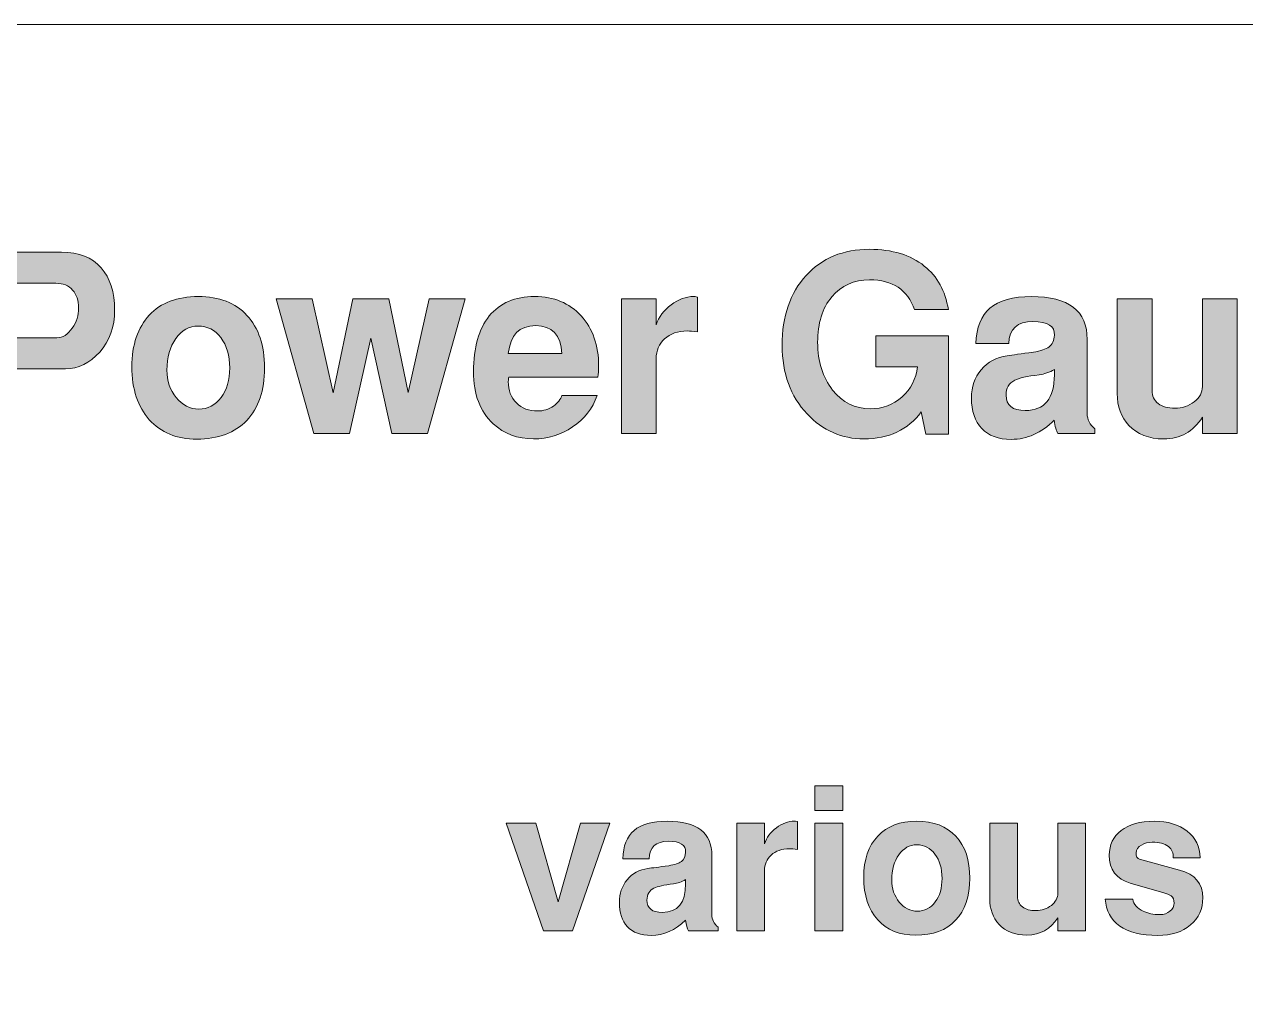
# Model space of a CAD drawing. Header units: inches. Extents: x 1.03 to 7.31, y -7.43 to -0.85.
# Drawn here: x 4.075 to 5.1, y -1.667 to -0.848 of the extents above; entities that cross this region are included whole.
import ezdxf

# ---------------------------------------------------------------- set-up
doc = ezdxf.new("R2010")
doc.units = ezdxf.units.IN
doc.header["$MEASUREMENT"] = 0
doc.layers.add('Layer 1', color=7, linetype='Continuous')

# ---------------------------------------------------------------- blocks, each defined once
blk = doc.blocks.new('block 19')
at = {"layer": 'Layer 1', "true_color": 0xed1f24}
h = blk.add_hatch(color=240, dxfattribs=at)
h.dxf.hatch_style = 2
h.paths.add_polyline_path([(4.7617, -1.5071), (4.7383, -1.5071), (4.7383, -1.4863), (4.7617, -1.4863)])
h.paths.add_polyline_path([(4.7617, -1.6078), (4.7383, -1.6078), (4.7383, -1.5175), (4.7617, -1.5175)])
h = blk.add_hatch(color=240, dxfattribs=at)
h.dxf.hatch_style = 2
edge = h.paths.add_edge_path()
edge.add_spline(control_points=[(4.657, -1.6078), (4.657, -1.6078), (4.6322, -1.6078), (4.6322, -1.6078), (4.6311, -1.606), (4.6302, -1.6031), (4.6297, -1.599), (4.6211, -1.6075), (4.6115, -1.6118), (4.6008, -1.6118), (4.5922, -1.6118), (4.5856, -1.6094), (4.581, -1.6045), (4.5764, -1.5997), (4.5742, -1.5929), (4.5742, -1.584), (4.5742, -1.5766), (4.5763, -1.5704), (4.5807, -1.5651), (4.585, -1.5599), (4.5908, -1.5567), (4.5982, -1.5556), (4.6016, -1.5552), (4.6074, -1.5544), (4.6157, -1.5533), (4.6206, -1.5525), (4.6241, -1.5513), (4.6262, -1.5497), (4.6284, -1.5481), (4.6296, -1.5455), (4.6298, -1.542), (4.6302, -1.5359), (4.6253, -1.5328), (4.6153, -1.5328), (4.6049, -1.5328), (4.5995, -1.5377), (4.5992, -1.5475), (4.5992, -1.5475), (4.577, -1.5475), (4.577, -1.5475), (4.5774, -1.5368), (4.5806, -1.5289), (4.5866, -1.5237), (4.5925, -1.5185), (4.6018, -1.516), (4.6145, -1.516), (4.6394, -1.516), (4.6518, -1.5256), (4.6518, -1.5448), (4.6518, -1.5448), (4.6518, -1.5946), (4.6518, -1.5946), (4.6518, -1.5985), (4.6536, -1.6019), (4.657, -1.6048), (4.657, -1.6048), (4.657, -1.6078), (4.657, -1.6078)], knot_values=[0, 0, 0, 0, 1, 1, 1, 2, 2, 2, 3, 3, 3, 4, 4, 4, 5, 5, 5, 6, 6, 6, 7, 7, 7, 8, 8, 8, 9, 9, 9, 10, 10, 10, 11, 11, 11, 12, 12, 12, 13, 13, 13, 14, 14, 14, 15, 15, 15, 16, 16, 16, 17, 17, 17, 18, 18, 18, 19, 19, 19, 19], degree=3, periodic=1)
edge = h.paths.add_edge_path()
edge.add_spline(control_points=[(4.6298, -1.5685), (4.6298, -1.5685), (4.6298, -1.565), (4.6298, -1.565), (4.6265, -1.5669), (4.6231, -1.568), (4.6196, -1.5685), (4.6115, -1.5695), (4.606, -1.5707), (4.6032, -1.5721), (4.5993, -1.574), (4.5973, -1.5774), (4.5973, -1.5821), (4.5973, -1.589), (4.6016, -1.5925), (4.6102, -1.5925), (4.6233, -1.5925), (4.6298, -1.5845), (4.6298, -1.5685)], knot_values=[0, 0, 0, 0, 1, 1, 1, 2, 2, 2, 3, 3, 3, 4, 4, 4, 5, 5, 5, 6, 6, 6, 6], degree=3, periodic=1)
h = blk.add_hatch(color=240, dxfattribs=at)
h.dxf.hatch_style = 2
edge = h.paths.add_edge_path()
edge.add_spline(control_points=[(4.7238, -1.5396), (4.7207, -1.5393), (4.7184, -1.5391), (4.717, -1.5391), (4.7104, -1.5391), (4.7053, -1.5409), (4.7016, -1.5444), (4.6979, -1.5479), (4.696, -1.5523), (4.696, -1.5576), (4.696, -1.5576), (4.696, -1.6078), (4.696, -1.6078), (4.696, -1.6078), (4.6727, -1.6078), (4.6727, -1.6078), (4.6727, -1.6078), (4.6727, -1.5175), (4.6727, -1.5175), (4.6727, -1.5175), (4.696, -1.5175), (4.696, -1.5175), (4.696, -1.5175), (4.696, -1.535), (4.696, -1.535), (4.6977, -1.5296), (4.701, -1.5251), (4.706, -1.5215), (4.711, -1.5178), (4.716, -1.516), (4.721, -1.516), (4.7216, -1.516), (4.7225, -1.5161), (4.7238, -1.5163), (4.7238, -1.5163), (4.7238, -1.5396), (4.7238, -1.5396)], knot_values=[0, 0, 0, 0, 1, 1, 1, 2, 2, 2, 3, 3, 3, 4, 4, 4, 5, 5, 5, 6, 6, 6, 7, 7, 7, 8, 8, 8, 9, 9, 9, 10, 10, 10, 11, 11, 11, 12, 12, 12, 12], degree=3, periodic=1)
h = blk.add_hatch(color=240, dxfattribs=at)
h.dxf.hatch_style = 2
edge = h.paths.add_edge_path()
edge.add_spline(control_points=[(4.8683, -1.5638), (4.8683, -1.579), (4.8644, -1.5908), (4.8564, -1.5991), (4.8485, -1.6075), (4.8373, -1.6116), (4.8228, -1.6116), (4.8094, -1.6116), (4.7988, -1.6073), (4.791, -1.5986), (4.7832, -1.59), (4.7793, -1.5781), (4.7793, -1.5631), (4.7793, -1.5484), (4.7832, -1.5368), (4.791, -1.5285), (4.7988, -1.5201), (4.8097, -1.516), (4.8238, -1.516), (4.8378, -1.516), (4.8487, -1.5202), (4.8566, -1.5286), (4.8644, -1.5371), (4.8683, -1.5488), (4.8683, -1.5638)], knot_values=[0, 0, 0, 0, 1, 1, 1, 2, 2, 2, 3, 3, 3, 4, 4, 4, 5, 5, 5, 6, 6, 6, 7, 7, 7, 8, 8, 8, 8], degree=3, periodic=1)
edge = h.paths.add_edge_path()
edge.add_spline(control_points=[(4.845, -1.5639), (4.845, -1.5556), (4.843, -1.5488), (4.839, -1.5436), (4.835, -1.5384), (4.8299, -1.5358), (4.8238, -1.5358), (4.8177, -1.5358), (4.8127, -1.5386), (4.8087, -1.5441), (4.8048, -1.5496), (4.8028, -1.5567), (4.8028, -1.5654), (4.8028, -1.5726), (4.8049, -1.5787), (4.8091, -1.5838), (4.8132, -1.5889), (4.8183, -1.5915), (4.8242, -1.5915), (4.8303, -1.5915), (4.8353, -1.5889), (4.8392, -1.5837), (4.8431, -1.5786), (4.845, -1.572), (4.845, -1.5639)], knot_values=[0, 0, 0, 0, 1, 1, 1, 2, 2, 2, 3, 3, 3, 4, 4, 4, 5, 5, 5, 6, 6, 6, 7, 7, 7, 8, 8, 8, 8], degree=3, periodic=1)
h = blk.add_hatch(color=240, dxfattribs=at)
h.dxf.hatch_style = 2
edge = h.paths.add_edge_path()
edge.add_spline(control_points=[(5.0638, -1.5803), (5.0638, -1.5896), (5.0604, -1.5972), (5.0535, -1.603), (5.0466, -1.6089), (5.0375, -1.6118), (5.0262, -1.6118), (5.0123, -1.6118), (5.0016, -1.6092), (4.9941, -1.6039), (4.9866, -1.5986), (4.9826, -1.5911), (4.982, -1.5813), (4.982, -1.5813), (5.005, -1.5813), (5.005, -1.5813), (5.0059, -1.5858), (5.0088, -1.5892), (5.0138, -1.5915), (5.0177, -1.5933), (5.0223, -1.5943), (5.0277, -1.5943), (5.0311, -1.5943), (5.034, -1.5933), (5.0362, -1.5914), (5.0385, -1.5895), (5.0397, -1.5872), (5.0397, -1.5846), (5.0397, -1.5819), (5.0389, -1.5799), (5.0373, -1.5787), (5.0361, -1.5778), (5.0334, -1.5767), (5.0292, -1.5755), (5.0292, -1.5755), (5.0028, -1.5679), (5.0028, -1.5679), (4.9912, -1.5645), (4.9853, -1.5566), (4.9853, -1.5444), (4.9853, -1.5359), (4.9887, -1.529), (4.9953, -1.5238), (5.002, -1.5186), (5.0112, -1.516), (5.023, -1.516), (5.0344, -1.516), (5.0437, -1.5187), (5.0507, -1.5243), (5.0578, -1.5299), (5.0614, -1.5373), (5.0615, -1.5466), (5.0615, -1.5466), (5.039, -1.5466), (5.039, -1.5466), (5.0393, -1.5427), (5.038, -1.5396), (5.0349, -1.5372), (5.0319, -1.5348), (5.0273, -1.5336), (5.0212, -1.5336), (5.0178, -1.5336), (5.0149, -1.5344), (5.0123, -1.536), (5.0093, -1.5376), (5.0078, -1.5398), (5.0078, -1.5425), (5.0078, -1.5455), (5.0088, -1.5472), (5.0108, -1.5478), (5.0108, -1.5478), (5.0442, -1.557), (5.0442, -1.557), (5.0573, -1.5605), (5.0638, -1.5683), (5.0638, -1.5803)], knot_values=[0, 0, 0, 0, 1, 1, 1, 2, 2, 2, 3, 3, 3, 4, 4, 4, 5, 5, 5, 6, 6, 6, 7, 7, 7, 8, 8, 8, 9, 9, 9, 10, 10, 10, 11, 11, 11, 12, 12, 12, 13, 13, 13, 14, 14, 14, 15, 15, 15, 16, 16, 16, 17, 17, 17, 18, 18, 18, 19, 19, 19, 20, 20, 20, 21, 21, 21, 22, 22, 22, 23, 23, 23, 24, 24, 24, 25, 25, 25, 25], degree=3, periodic=1)
h = blk.add_hatch(color=240, dxfattribs=at)
h.dxf.hatch_style = 2
h.paths.add_polyline_path([(4.5663, -1.5175), (4.535, -1.6078), (4.5105, -1.6078), (4.4793, -1.5175), (4.504, -1.5175), (4.5228, -1.5836), (4.5417, -1.5175)])
h = blk.add_hatch(color=240, dxfattribs=at)
h.dxf.hatch_style = 2
edge = h.paths.add_edge_path()
edge.add_spline(control_points=[(4.9655, -1.6078), (4.9655, -1.6078), (4.9422, -1.6078), (4.9422, -1.6078), (4.9422, -1.6078), (4.9422, -1.597), (4.9422, -1.597), (4.936, -1.6066), (4.9274, -1.6115), (4.9162, -1.6115), (4.9062, -1.6115), (4.8984, -1.6085), (4.8928, -1.6025), (4.8876, -1.5969), (4.885, -1.5897), (4.885, -1.581), (4.885, -1.581), (4.885, -1.5175), (4.885, -1.5175), (4.885, -1.5175), (4.9083, -1.5175), (4.9083, -1.5175), (4.9083, -1.5175), (4.9083, -1.5791), (4.9083, -1.5791), (4.9083, -1.5828), (4.9097, -1.5857), (4.9125, -1.5878), (4.9153, -1.5899), (4.919, -1.591), (4.9237, -1.591), (4.9287, -1.591), (4.933, -1.5895), (4.9367, -1.5866), (4.9403, -1.5837), (4.9422, -1.5803), (4.9422, -1.5765), (4.9422, -1.5765), (4.9422, -1.5175), (4.9422, -1.5175), (4.9422, -1.5175), (4.9655, -1.5175), (4.9655, -1.5175), (4.9655, -1.5175), (4.9655, -1.6078), (4.9655, -1.6078)], knot_values=[0, 0, 0, 0, 1, 1, 1, 2, 2, 2, 3, 3, 3, 4, 4, 4, 5, 5, 5, 6, 6, 6, 7, 7, 7, 8, 8, 8, 9, 9, 9, 10, 10, 10, 11, 11, 11, 12, 12, 12, 13, 13, 13, 14, 14, 14, 15, 15, 15, 15], degree=3, periodic=1)
at = {"layer": 'Layer 1', "lineweight": 0}
for points in [[(4.7617, -1.5071), (4.7383, -1.5071), (4.7383, -1.4863), (4.7617, -1.4863), (4.7617, -1.5071)], [(4.5663, -1.5175), (4.535, -1.6078), (4.5105, -1.6078), (4.4793, -1.5175), (4.504, -1.5175), (4.5228, -1.5836), (4.5417, -1.5175), (4.5663, -1.5175)], [(4.7617, -1.6078), (4.7383, -1.6078), (4.7383, -1.5175), (4.7617, -1.5175), (4.7617, -1.6078)]]:
    blk.add_lwpolyline(points, dxfattribs=at)
for points, knots in [([(4.657, -1.6078), (4.657, -1.6078), (4.6322, -1.6078), (4.6322, -1.6078), (4.6311, -1.606), (4.6302, -1.6031), (4.6297, -1.599), (4.6211, -1.6075), (4.6115, -1.6118), (4.6008, -1.6118), (4.5922, -1.6118), (4.5856, -1.6094), (4.581, -1.6045), (4.5764, -1.5997), (4.5742, -1.5929), (4.5742, -1.584), (4.5742, -1.5766), (4.5763, -1.5704), (4.5807, -1.5651), (4.585, -1.5599), (4.5908, -1.5567), (4.5982, -1.5556), (4.6016, -1.5552), (4.6074, -1.5544), (4.6157, -1.5533), (4.6206, -1.5525), (4.6241, -1.5513), (4.6262, -1.5497), (4.6284, -1.5481), (4.6296, -1.5455), (4.6298, -1.542), (4.6302, -1.5359), (4.6253, -1.5328), (4.6153, -1.5328), (4.6049, -1.5328), (4.5995, -1.5377), (4.5992, -1.5475), (4.5992, -1.5475), (4.577, -1.5475), (4.577, -1.5475), (4.5774, -1.5368), (4.5806, -1.5289), (4.5866, -1.5237), (4.5925, -1.5185), (4.6018, -1.516), (4.6145, -1.516), (4.6394, -1.516), (4.6518, -1.5256), (4.6518, -1.5448), (4.6518, -1.5448), (4.6518, -1.5946), (4.6518, -1.5946), (4.6518, -1.5985), (4.6536, -1.6019), (4.657, -1.6048), (4.657, -1.6048), (4.657, -1.6078), (4.657, -1.6078)], [0, 0, 0, 0, 1, 1, 1, 2, 2, 2, 3, 3, 3, 4, 4, 4, 5, 5, 5, 6, 6, 6, 7, 7, 7, 8, 8, 8, 9, 9, 9, 10, 10, 10, 11, 11, 11, 12, 12, 12, 13, 13, 13, 14, 14, 14, 15, 15, 15, 16, 16, 16, 17, 17, 17, 18, 18, 18, 19, 19, 19, 19]), ([(4.7238, -1.5396), (4.7207, -1.5393), (4.7184, -1.5391), (4.717, -1.5391), (4.7104, -1.5391), (4.7053, -1.5409), (4.7016, -1.5444), (4.6979, -1.5479), (4.696, -1.5523), (4.696, -1.5576), (4.696, -1.5576), (4.696, -1.6078), (4.696, -1.6078), (4.696, -1.6078), (4.6727, -1.6078), (4.6727, -1.6078), (4.6727, -1.6078), (4.6727, -1.5175), (4.6727, -1.5175), (4.6727, -1.5175), (4.696, -1.5175), (4.696, -1.5175), (4.696, -1.5175), (4.696, -1.535), (4.696, -1.535), (4.6977, -1.5296), (4.701, -1.5251), (4.706, -1.5215), (4.711, -1.5178), (4.716, -1.516), (4.721, -1.516), (4.7216, -1.516), (4.7225, -1.5161), (4.7238, -1.5163), (4.7238, -1.5163), (4.7238, -1.5396), (4.7238, -1.5396)], [0, 0, 0, 0, 1, 1, 1, 2, 2, 2, 3, 3, 3, 4, 4, 4, 5, 5, 5, 6, 6, 6, 7, 7, 7, 8, 8, 8, 9, 9, 9, 10, 10, 10, 11, 11, 11, 12, 12, 12, 12]), ([(4.8683, -1.5638), (4.8683, -1.579), (4.8644, -1.5908), (4.8564, -1.5991), (4.8485, -1.6075), (4.8373, -1.6116), (4.8228, -1.6116), (4.8094, -1.6116), (4.7988, -1.6073), (4.791, -1.5986), (4.7832, -1.59), (4.7793, -1.5781), (4.7793, -1.5631), (4.7793, -1.5484), (4.7832, -1.5368), (4.791, -1.5285), (4.7988, -1.5201), (4.8097, -1.516), (4.8238, -1.516), (4.8378, -1.516), (4.8487, -1.5202), (4.8566, -1.5286), (4.8644, -1.5371), (4.8683, -1.5488), (4.8683, -1.5638)], [0, 0, 0, 0, 1, 1, 1, 2, 2, 2, 3, 3, 3, 4, 4, 4, 5, 5, 5, 6, 6, 6, 7, 7, 7, 8, 8, 8, 8]), ([(5.0638, -1.5803), (5.0638, -1.5896), (5.0604, -1.5972), (5.0535, -1.603), (5.0466, -1.6089), (5.0375, -1.6118), (5.0262, -1.6118), (5.0123, -1.6118), (5.0016, -1.6092), (4.9941, -1.6039), (4.9866, -1.5986), (4.9826, -1.5911), (4.982, -1.5813), (4.982, -1.5813), (5.005, -1.5813), (5.005, -1.5813), (5.0059, -1.5858), (5.0088, -1.5892), (5.0138, -1.5915), (5.0177, -1.5933), (5.0223, -1.5943), (5.0277, -1.5943), (5.0311, -1.5943), (5.034, -1.5933), (5.0362, -1.5914), (5.0385, -1.5895), (5.0397, -1.5872), (5.0397, -1.5846), (5.0397, -1.5819), (5.0389, -1.5799), (5.0373, -1.5787), (5.0361, -1.5778), (5.0334, -1.5767), (5.0292, -1.5755), (5.0292, -1.5755), (5.0028, -1.5679), (5.0028, -1.5679), (4.9912, -1.5645), (4.9853, -1.5566), (4.9853, -1.5444), (4.9853, -1.5359), (4.9887, -1.529), (4.9953, -1.5238), (5.002, -1.5186), (5.0112, -1.516), (5.023, -1.516), (5.0344, -1.516), (5.0437, -1.5187), (5.0507, -1.5243), (5.0578, -1.5299), (5.0614, -1.5373), (5.0615, -1.5466), (5.0615, -1.5466), (5.039, -1.5466), (5.039, -1.5466), (5.0393, -1.5427), (5.038, -1.5396), (5.0349, -1.5372), (5.0319, -1.5348), (5.0273, -1.5336), (5.0212, -1.5336), (5.0178, -1.5336), (5.0149, -1.5344), (5.0123, -1.536), (5.0093, -1.5376), (5.0078, -1.5398), (5.0078, -1.5425), (5.0078, -1.5455), (5.0088, -1.5472), (5.0108, -1.5478), (5.0108, -1.5478), (5.0442, -1.557), (5.0442, -1.557), (5.0573, -1.5605), (5.0638, -1.5683), (5.0638, -1.5803)], [0, 0, 0, 0, 1, 1, 1, 2, 2, 2, 3, 3, 3, 4, 4, 4, 5, 5, 5, 6, 6, 6, 7, 7, 7, 8, 8, 8, 9, 9, 9, 10, 10, 10, 11, 11, 11, 12, 12, 12, 13, 13, 13, 14, 14, 14, 15, 15, 15, 16, 16, 16, 17, 17, 17, 18, 18, 18, 19, 19, 19, 20, 20, 20, 21, 21, 21, 22, 22, 22, 23, 23, 23, 24, 24, 24, 25, 25, 25, 25]), ([(4.9655, -1.6078), (4.9655, -1.6078), (4.9422, -1.6078), (4.9422, -1.6078), (4.9422, -1.6078), (4.9422, -1.597), (4.9422, -1.597), (4.936, -1.6066), (4.9274, -1.6115), (4.9162, -1.6115), (4.9062, -1.6115), (4.8984, -1.6085), (4.8928, -1.6025), (4.8876, -1.5969), (4.885, -1.5897), (4.885, -1.581), (4.885, -1.581), (4.885, -1.5175), (4.885, -1.5175), (4.885, -1.5175), (4.9083, -1.5175), (4.9083, -1.5175), (4.9083, -1.5175), (4.9083, -1.5791), (4.9083, -1.5791), (4.9083, -1.5828), (4.9097, -1.5857), (4.9125, -1.5878), (4.9153, -1.5899), (4.919, -1.591), (4.9237, -1.591), (4.9287, -1.591), (4.933, -1.5895), (4.9367, -1.5866), (4.9403, -1.5837), (4.9422, -1.5803), (4.9422, -1.5765), (4.9422, -1.5765), (4.9422, -1.5175), (4.9422, -1.5175), (4.9422, -1.5175), (4.9655, -1.5175), (4.9655, -1.5175), (4.9655, -1.5175), (4.9655, -1.6078), (4.9655, -1.6078)], [0, 0, 0, 0, 1, 1, 1, 2, 2, 2, 3, 3, 3, 4, 4, 4, 5, 5, 5, 6, 6, 6, 7, 7, 7, 8, 8, 8, 9, 9, 9, 10, 10, 10, 11, 11, 11, 12, 12, 12, 13, 13, 13, 14, 14, 14, 15, 15, 15, 15]), ([(4.845, -1.5639), (4.845, -1.5556), (4.843, -1.5488), (4.839, -1.5436), (4.835, -1.5384), (4.8299, -1.5358), (4.8238, -1.5358), (4.8177, -1.5358), (4.8127, -1.5386), (4.8087, -1.5441), (4.8048, -1.5496), (4.8028, -1.5567), (4.8028, -1.5654), (4.8028, -1.5726), (4.8049, -1.5787), (4.8091, -1.5838), (4.8132, -1.5889), (4.8183, -1.5915), (4.8242, -1.5915), (4.8303, -1.5915), (4.8353, -1.5889), (4.8392, -1.5837), (4.8431, -1.5786), (4.845, -1.572), (4.845, -1.5639)], [0, 0, 0, 0, 1, 1, 1, 2, 2, 2, 3, 3, 3, 4, 4, 4, 5, 5, 5, 6, 6, 6, 7, 7, 7, 8, 8, 8, 8]), ([(4.6298, -1.5685), (4.6298, -1.5685), (4.6298, -1.565), (4.6298, -1.565), (4.6265, -1.5669), (4.6231, -1.568), (4.6196, -1.5685), (4.6115, -1.5695), (4.606, -1.5707), (4.6032, -1.5721), (4.5993, -1.574), (4.5973, -1.5774), (4.5973, -1.5821), (4.5973, -1.589), (4.6016, -1.5925), (4.6102, -1.5925), (4.6233, -1.5925), (4.6298, -1.5845), (4.6298, -1.5685)], [0, 0, 0, 0, 1, 1, 1, 2, 2, 2, 3, 3, 3, 4, 4, 4, 5, 5, 5, 6, 6, 6, 6])]:
    blk.add_open_spline(points, degree=3, knots=knots, dxfattribs=at)
blk = doc.blocks.new('block 25')
at = {"layer": 'Layer 1', "true_color": 0xed1f24}
h = blk.add_hatch(color=240, dxfattribs=at)
h.dxf.hatch_style = 2
edge = h.paths.add_edge_path()
edge.add_spline(control_points=[(4.1506, -1.0873), (4.1506, -1.1014), (4.1464, -1.1131), (4.1381, -1.1225), (4.1297, -1.1318), (4.1202, -1.1365), (4.1093, -1.1365), (4.1093, -1.1365), (4.0658, -1.1365), (4.0658, -1.1365), (4.0658, -1.1365), (4.0658, -1.1907), (4.0658, -1.1907), (4.0658, -1.1907), (4.0345, -1.1907), (4.0345, -1.1907), (4.0345, -1.1907), (4.0345, -1.0388), (4.0345, -1.0388), (4.0345, -1.0388), (4.106, -1.0388), (4.106, -1.0388), (4.1207, -1.0388), (4.1318, -1.0431), (4.1393, -1.0517), (4.1468, -1.0603), (4.1506, -1.0722), (4.1506, -1.0873)], knot_values=[0, 0, 0, 0, 1, 1, 1, 2, 2, 2, 3, 3, 3, 4, 4, 4, 5, 5, 5, 6, 6, 6, 7, 7, 7, 8, 8, 8, 9, 9, 9, 9], degree=3, periodic=1)
edge = h.paths.add_edge_path()
edge.add_spline(control_points=[(4.1204, -1.0855), (4.1204, -1.0792), (4.1187, -1.0742), (4.1154, -1.0705), (4.112, -1.0667), (4.1074, -1.0648), (4.1014, -1.0648), (4.1014, -1.0648), (4.0658, -1.0648), (4.0658, -1.0648), (4.0658, -1.0648), (4.0658, -1.1105), (4.0658, -1.1105), (4.0658, -1.1105), (4.1022, -1.1105), (4.1022, -1.1105), (4.1072, -1.1105), (4.1115, -1.1078), (4.1151, -1.1023), (4.1186, -1.0973), (4.1204, -1.0917), (4.1204, -1.0855)], knot_values=[0, 0, 0, 0, 1, 1, 1, 2, 2, 2, 3, 3, 3, 4, 4, 4, 5, 5, 5, 6, 6, 6, 7, 7, 7, 7], degree=3, periodic=1)
h = blk.add_hatch(color=240, dxfattribs=at)
h.dxf.hatch_style = 2
edge = h.paths.add_edge_path()
edge.add_spline(control_points=[(4.8503, -1.1913), (4.8503, -1.1913), (4.8314, -1.1913), (4.8314, -1.1913), (4.8314, -1.1913), (4.8276, -1.1726), (4.8276, -1.1726), (4.8163, -1.1877), (4.8002, -1.1953), (4.7795, -1.1953), (4.7608, -1.1953), (4.7449, -1.1883), (4.7318, -1.1744), (4.7178, -1.1596), (4.7108, -1.1404), (4.7108, -1.1169), (4.7108, -1.0925), (4.7175, -1.0729), (4.7309, -1.0583), (4.7443, -1.0436), (4.762, -1.0363), (4.7841, -1.0363), (4.8033, -1.0363), (4.8186, -1.041), (4.8301, -1.0503), (4.841, -1.059), (4.8477, -1.0712), (4.8503, -1.0869), (4.8503, -1.0869), (4.8218, -1.0869), (4.8218, -1.0869), (4.816, -1.0703), (4.8035, -1.0619), (4.7842, -1.0619), (4.771, -1.0619), (4.7604, -1.0667), (4.7525, -1.0762), (4.7445, -1.0857), (4.7406, -1.0984), (4.7406, -1.1143), (4.7406, -1.1304), (4.7447, -1.1437), (4.7531, -1.1543), (4.7614, -1.1648), (4.772, -1.1701), (4.7848, -1.1701), (4.795, -1.1701), (4.8038, -1.1667), (4.8114, -1.1601), (4.8189, -1.1535), (4.8232, -1.1451), (4.8243, -1.1348), (4.8243, -1.1348), (4.7893, -1.1348), (4.7893, -1.1348), (4.7893, -1.1348), (4.7893, -1.109), (4.7893, -1.109), (4.7893, -1.109), (4.8503, -1.109), (4.8503, -1.109), (4.8503, -1.109), (4.8503, -1.1913), (4.8503, -1.1913)], knot_values=[0, 0, 0, 0, 1, 1, 1, 2, 2, 2, 3, 3, 3, 4, 4, 4, 5, 5, 5, 6, 6, 6, 7, 7, 7, 8, 8, 8, 9, 9, 9, 10, 10, 10, 11, 11, 11, 12, 12, 12, 13, 13, 13, 14, 14, 14, 15, 15, 15, 16, 16, 16, 17, 17, 17, 18, 18, 18, 19, 19, 19, 20, 20, 20, 21, 21, 21, 21], degree=3, periodic=1)
h = blk.add_hatch(color=240, dxfattribs=at)
h.dxf.hatch_style = 2
edge = h.paths.add_edge_path()
edge.add_spline(control_points=[(4.2764, -1.1357), (4.2764, -1.1547), (4.2714, -1.1694), (4.2615, -1.1799), (4.2516, -1.1903), (4.2376, -1.1955), (4.2195, -1.1955), (4.2027, -1.1955), (4.1895, -1.1901), (4.1797, -1.1792), (4.17, -1.1684), (4.1651, -1.1536), (4.1651, -1.1348), (4.1651, -1.1164), (4.17, -1.1019), (4.1797, -1.0915), (4.1895, -1.0811), (4.2031, -1.0759), (4.2208, -1.0759), (4.2383, -1.0759), (4.2519, -1.0812), (4.2617, -1.0917), (4.2715, -1.1023), (4.2764, -1.1169), (4.2764, -1.1357)], knot_values=[0, 0, 0, 0, 1, 1, 1, 2, 2, 2, 3, 3, 3, 4, 4, 4, 5, 5, 5, 6, 6, 6, 7, 7, 7, 8, 8, 8, 8], degree=3, periodic=1)
edge = h.paths.add_edge_path()
edge.add_spline(control_points=[(4.2472, -1.1358), (4.2472, -1.1254), (4.2447, -1.117), (4.2397, -1.1104), (4.2347, -1.1039), (4.2284, -1.1007), (4.2208, -1.1007), (4.2131, -1.1007), (4.2068, -1.1041), (4.2019, -1.1111), (4.197, -1.118), (4.1945, -1.1269), (4.1945, -1.1377), (4.1945, -1.1467), (4.1971, -1.1543), (4.2023, -1.1607), (4.2075, -1.1671), (4.2138, -1.1703), (4.2212, -1.1703), (4.2288, -1.1703), (4.2351, -1.167), (4.2399, -1.1606), (4.2448, -1.1542), (4.2472, -1.1459), (4.2472, -1.1358)], knot_values=[0, 0, 0, 0, 1, 1, 1, 2, 2, 2, 3, 3, 3, 4, 4, 4, 5, 5, 5, 6, 6, 6, 7, 7, 7, 8, 8, 8, 8], degree=3, periodic=1)
h = blk.add_hatch(color=240, dxfattribs=at)
h.dxf.hatch_style = 2
edge = h.paths.add_edge_path()
edge.add_spline(control_points=[(4.5568, -1.1344), (4.5568, -1.1378), (4.5566, -1.1408), (4.5562, -1.1434), (4.5562, -1.1434), (4.4814, -1.1434), (4.4814, -1.1434), (4.4811, -1.1442), (4.481, -1.1455), (4.481, -1.1473), (4.481, -1.1547), (4.4832, -1.1607), (4.4878, -1.1652), (4.4923, -1.1697), (4.4983, -1.1719), (4.5055, -1.1719), (4.5104, -1.1719), (4.5148, -1.1705), (4.519, -1.1678), (4.5227, -1.1651), (4.525, -1.1621), (4.526, -1.1588), (4.526, -1.1588), (4.5556, -1.1588), (4.5556, -1.1588), (4.5517, -1.1698), (4.5448, -1.1786), (4.535, -1.1853), (4.5252, -1.1919), (4.5143, -1.1953), (4.5022, -1.1953), (4.4888, -1.1953), (4.4774, -1.191), (4.4683, -1.1826), (4.4573, -1.1724), (4.4518, -1.1579), (4.4518, -1.139), (4.4518, -1.1187), (4.4562, -1.1031), (4.465, -1.0922), (4.4739, -1.0813), (4.4865, -1.0759), (4.5031, -1.0759), (4.5192, -1.0759), (4.5322, -1.0813), (4.542, -1.092), (4.5519, -1.1028), (4.5568, -1.1169), (4.5568, -1.1344)], knot_values=[0, 0, 0, 0, 1, 1, 1, 2, 2, 2, 3, 3, 3, 4, 4, 4, 5, 5, 5, 6, 6, 6, 7, 7, 7, 8, 8, 8, 9, 9, 9, 10, 10, 10, 11, 11, 11, 12, 12, 12, 13, 13, 13, 14, 14, 14, 15, 15, 15, 16, 16, 16, 16], degree=3, periodic=1)
edge = h.paths.add_edge_path()
edge.add_spline(control_points=[(4.526, -1.1238), (4.5251, -1.1081), (4.5178, -1.1003), (4.5041, -1.1003), (4.4902, -1.1003), (4.4825, -1.1081), (4.481, -1.1238), (4.481, -1.1238), (4.526, -1.1238), (4.526, -1.1238)], knot_values=[0, 0, 0, 0, 1, 1, 1, 2, 2, 2, 3, 3, 3, 3], degree=3, periodic=1)
h = blk.add_hatch(color=240, dxfattribs=at)
h.dxf.hatch_style = 2
edge = h.paths.add_edge_path()
edge.add_spline(control_points=[(4.6399, -1.1055), (4.636, -1.1051), (4.6332, -1.1048), (4.6314, -1.1048), (4.6232, -1.1048), (4.6168, -1.107), (4.6121, -1.1114), (4.6075, -1.1158), (4.6051, -1.1213), (4.6051, -1.128), (4.6051, -1.128), (4.6051, -1.1907), (4.6051, -1.1907), (4.6051, -1.1907), (4.576, -1.1907), (4.576, -1.1907), (4.576, -1.1907), (4.576, -1.0778), (4.576, -1.0778), (4.576, -1.0778), (4.6051, -1.0778), (4.6051, -1.0778), (4.6051, -1.0778), (4.6051, -1.0996), (4.6051, -1.0996), (4.6072, -1.093), (4.6114, -1.0873), (4.6176, -1.0828), (4.6239, -1.0782), (4.6301, -1.0759), (4.6364, -1.0759), (4.6371, -1.0759), (4.6383, -1.076), (4.6399, -1.0763), (4.6399, -1.0763), (4.6399, -1.1055), (4.6399, -1.1055)], knot_values=[0, 0, 0, 0, 1, 1, 1, 2, 2, 2, 3, 3, 3, 4, 4, 4, 5, 5, 5, 6, 6, 6, 7, 7, 7, 8, 8, 8, 9, 9, 9, 10, 10, 10, 11, 11, 11, 12, 12, 12, 12], degree=3, periodic=1)
h = blk.add_hatch(color=240, dxfattribs=at)
h.dxf.hatch_style = 2
edge = h.paths.add_edge_path()
edge.add_spline(control_points=[(4.9733, -1.1907), (4.9733, -1.1907), (4.9422, -1.1907), (4.9422, -1.1907), (4.9408, -1.1885), (4.9398, -1.1848), (4.9391, -1.1796), (4.9284, -1.1903), (4.9164, -1.1957), (4.9031, -1.1957), (4.8922, -1.1957), (4.884, -1.1927), (4.8783, -1.1866), (4.8726, -1.1806), (4.8697, -1.172), (4.8697, -1.1609), (4.8697, -1.1517), (4.8724, -1.1439), (4.8778, -1.1373), (4.8833, -1.1308), (4.8906, -1.1269), (4.8997, -1.1255), (4.904, -1.1249), (4.9113, -1.1239), (4.9216, -1.1226), (4.9277, -1.1216), (4.9321, -1.1201), (4.9348, -1.1181), (4.9375, -1.1161), (4.939, -1.1128), (4.9393, -1.1084), (4.9397, -1.1008), (4.9337, -1.0969), (4.9212, -1.0969), (4.9081, -1.0969), (4.9014, -1.103), (4.901, -1.1153), (4.901, -1.1153), (4.8733, -1.1153), (4.8733, -1.1153), (4.8738, -1.1019), (4.8778, -1.092), (4.8852, -1.0856), (4.8927, -1.0791), (4.9043, -1.0759), (4.9201, -1.0759), (4.9513, -1.0759), (4.9668, -1.0879), (4.9668, -1.1119), (4.9668, -1.1119), (4.9668, -1.1742), (4.9668, -1.1742), (4.9668, -1.1791), (4.969, -1.1833), (4.9733, -1.1869), (4.9733, -1.1869), (4.9733, -1.1907), (4.9733, -1.1907)], knot_values=[0, 0, 0, 0, 1, 1, 1, 2, 2, 2, 3, 3, 3, 4, 4, 4, 5, 5, 5, 6, 6, 6, 7, 7, 7, 8, 8, 8, 9, 9, 9, 10, 10, 10, 11, 11, 11, 12, 12, 12, 13, 13, 13, 14, 14, 14, 15, 15, 15, 16, 16, 16, 17, 17, 17, 18, 18, 18, 19, 19, 19, 19], degree=3, periodic=1)
edge = h.paths.add_edge_path()
edge.add_spline(control_points=[(4.9393, -1.1415), (4.9393, -1.1415), (4.9393, -1.1371), (4.9393, -1.1371), (4.9351, -1.1395), (4.9309, -1.141), (4.9265, -1.1415), (4.9163, -1.1428), (4.9095, -1.1443), (4.906, -1.1461), (4.9011, -1.1485), (4.8987, -1.1526), (4.8987, -1.1586), (4.8987, -1.1672), (4.9041, -1.1715), (4.9148, -1.1715), (4.9311, -1.1715), (4.9393, -1.1615), (4.9393, -1.1415)], knot_values=[0, 0, 0, 0, 1, 1, 1, 2, 2, 2, 3, 3, 3, 4, 4, 4, 5, 5, 5, 6, 6, 6, 6], degree=3, periodic=1)
h = blk.add_hatch(color=240, dxfattribs=at)
h.dxf.hatch_style = 2
h.paths.add_polyline_path([(4.4447, -1.0778), (4.4133, -1.1907), (4.3833, -1.1907), (4.3656, -1.1109), (4.3477, -1.1907), (4.3177, -1.1907), (4.2862, -1.0778), (4.3164, -1.0778), (4.3339, -1.1567), (4.3504, -1.0778), (4.3806, -1.0778), (4.397, -1.1565), (4.4145, -1.0778)])
h = blk.add_hatch(color=240, dxfattribs=at)
h.dxf.hatch_style = 2
edge = h.paths.add_edge_path()
edge.add_spline(control_points=[(5.0926, -1.1907), (5.0926, -1.1907), (5.0635, -1.1907), (5.0635, -1.1907), (5.0635, -1.1907), (5.0635, -1.1771), (5.0635, -1.1771), (5.0558, -1.1892), (5.045, -1.1953), (5.031, -1.1953), (5.0185, -1.1953), (5.0088, -1.1915), (5.0018, -1.184), (4.9953, -1.1771), (4.992, -1.1681), (4.992, -1.1571), (4.992, -1.1571), (4.992, -1.0778), (4.992, -1.0778), (4.992, -1.0778), (5.0212, -1.0778), (5.0212, -1.0778), (5.0212, -1.0778), (5.0212, -1.1548), (5.0212, -1.1548), (5.0212, -1.1594), (5.0229, -1.163), (5.0264, -1.1657), (5.0299, -1.1683), (5.0345, -1.1696), (5.0404, -1.1696), (5.0466, -1.1696), (5.052, -1.1678), (5.0566, -1.1642), (5.0612, -1.1606), (5.0635, -1.1564), (5.0635, -1.1515), (5.0635, -1.1515), (5.0635, -1.0778), (5.0635, -1.0778), (5.0635, -1.0778), (5.0926, -1.0778), (5.0926, -1.0778), (5.0926, -1.0778), (5.0926, -1.1907), (5.0926, -1.1907)], knot_values=[0, 0, 0, 0, 1, 1, 1, 2, 2, 2, 3, 3, 3, 4, 4, 4, 5, 5, 5, 6, 6, 6, 7, 7, 7, 8, 8, 8, 9, 9, 9, 10, 10, 10, 11, 11, 11, 12, 12, 12, 13, 13, 13, 14, 14, 14, 15, 15, 15, 15], degree=3, periodic=1)
at = {"layer": 'Layer 1', "lineweight": 0}
blk.add_lwpolyline([(4.4447, -1.0778), (4.4133, -1.1907), (4.3833, -1.1907), (4.3656, -1.1109), (4.3477, -1.1907), (4.3177, -1.1907), (4.2862, -1.0778), (4.3164, -1.0778), (4.3339, -1.1567), (4.3504, -1.0778), (4.3806, -1.0778), (4.397, -1.1565), (4.4145, -1.0778), (4.4447, -1.0778)], dxfattribs=at)
for points, knots in [([(4.1506, -1.0873), (4.1506, -1.1014), (4.1464, -1.1131), (4.1381, -1.1225), (4.1297, -1.1318), (4.1202, -1.1365), (4.1093, -1.1365), (4.1093, -1.1365), (4.0658, -1.1365), (4.0658, -1.1365), (4.0658, -1.1365), (4.0658, -1.1907), (4.0658, -1.1907), (4.0658, -1.1907), (4.0345, -1.1907), (4.0345, -1.1907), (4.0345, -1.1907), (4.0345, -1.0388), (4.0345, -1.0388), (4.0345, -1.0388), (4.106, -1.0388), (4.106, -1.0388), (4.1207, -1.0388), (4.1318, -1.0431), (4.1393, -1.0517), (4.1468, -1.0603), (4.1506, -1.0722), (4.1506, -1.0873)], [0, 0, 0, 0, 1, 1, 1, 2, 2, 2, 3, 3, 3, 4, 4, 4, 5, 5, 5, 6, 6, 6, 7, 7, 7, 8, 8, 8, 9, 9, 9, 9]), ([(4.8503, -1.1913), (4.8503, -1.1913), (4.8314, -1.1913), (4.8314, -1.1913), (4.8314, -1.1913), (4.8276, -1.1726), (4.8276, -1.1726), (4.8163, -1.1877), (4.8002, -1.1953), (4.7795, -1.1953), (4.7608, -1.1953), (4.7449, -1.1883), (4.7318, -1.1744), (4.7178, -1.1596), (4.7108, -1.1404), (4.7108, -1.1169), (4.7108, -1.0925), (4.7175, -1.0729), (4.7309, -1.0583), (4.7443, -1.0436), (4.762, -1.0363), (4.7841, -1.0363), (4.8033, -1.0363), (4.8186, -1.041), (4.8301, -1.0503), (4.841, -1.059), (4.8477, -1.0712), (4.8503, -1.0869), (4.8503, -1.0869), (4.8218, -1.0869), (4.8218, -1.0869), (4.816, -1.0703), (4.8035, -1.0619), (4.7842, -1.0619), (4.771, -1.0619), (4.7604, -1.0667), (4.7525, -1.0762), (4.7445, -1.0857), (4.7406, -1.0984), (4.7406, -1.1143), (4.7406, -1.1304), (4.7447, -1.1437), (4.7531, -1.1543), (4.7614, -1.1648), (4.772, -1.1701), (4.7848, -1.1701), (4.795, -1.1701), (4.8038, -1.1667), (4.8114, -1.1601), (4.8189, -1.1535), (4.8232, -1.1451), (4.8243, -1.1348), (4.8243, -1.1348), (4.7893, -1.1348), (4.7893, -1.1348), (4.7893, -1.1348), (4.7893, -1.109), (4.7893, -1.109), (4.7893, -1.109), (4.8503, -1.109), (4.8503, -1.109), (4.8503, -1.109), (4.8503, -1.1913), (4.8503, -1.1913)], [0, 0, 0, 0, 1, 1, 1, 2, 2, 2, 3, 3, 3, 4, 4, 4, 5, 5, 5, 6, 6, 6, 7, 7, 7, 8, 8, 8, 9, 9, 9, 10, 10, 10, 11, 11, 11, 12, 12, 12, 13, 13, 13, 14, 14, 14, 15, 15, 15, 16, 16, 16, 17, 17, 17, 18, 18, 18, 19, 19, 19, 20, 20, 20, 21, 21, 21, 21]), ([(4.1204, -1.0855), (4.1204, -1.0792), (4.1187, -1.0742), (4.1154, -1.0705), (4.112, -1.0667), (4.1074, -1.0648), (4.1014, -1.0648), (4.1014, -1.0648), (4.0658, -1.0648), (4.0658, -1.0648), (4.0658, -1.0648), (4.0658, -1.1105), (4.0658, -1.1105), (4.0658, -1.1105), (4.1022, -1.1105), (4.1022, -1.1105), (4.1072, -1.1105), (4.1115, -1.1078), (4.1151, -1.1023), (4.1186, -1.0973), (4.1204, -1.0917), (4.1204, -1.0855)], [0, 0, 0, 0, 1, 1, 1, 2, 2, 2, 3, 3, 3, 4, 4, 4, 5, 5, 5, 6, 6, 6, 7, 7, 7, 7]), ([(4.2764, -1.1357), (4.2764, -1.1547), (4.2714, -1.1694), (4.2615, -1.1799), (4.2516, -1.1903), (4.2376, -1.1955), (4.2195, -1.1955), (4.2027, -1.1955), (4.1895, -1.1901), (4.1797, -1.1792), (4.17, -1.1684), (4.1651, -1.1536), (4.1651, -1.1348), (4.1651, -1.1164), (4.17, -1.1019), (4.1797, -1.0915), (4.1895, -1.0811), (4.2031, -1.0759), (4.2208, -1.0759), (4.2383, -1.0759), (4.2519, -1.0812), (4.2617, -1.0917), (4.2715, -1.1023), (4.2764, -1.1169), (4.2764, -1.1357)], [0, 0, 0, 0, 1, 1, 1, 2, 2, 2, 3, 3, 3, 4, 4, 4, 5, 5, 5, 6, 6, 6, 7, 7, 7, 8, 8, 8, 8]), ([(4.5568, -1.1344), (4.5568, -1.1378), (4.5566, -1.1408), (4.5562, -1.1434), (4.5562, -1.1434), (4.4814, -1.1434), (4.4814, -1.1434), (4.4811, -1.1442), (4.481, -1.1455), (4.481, -1.1473), (4.481, -1.1547), (4.4832, -1.1607), (4.4878, -1.1652), (4.4923, -1.1697), (4.4983, -1.1719), (4.5055, -1.1719), (4.5104, -1.1719), (4.5148, -1.1705), (4.519, -1.1678), (4.5227, -1.1651), (4.525, -1.1621), (4.526, -1.1588), (4.526, -1.1588), (4.5556, -1.1588), (4.5556, -1.1588), (4.5517, -1.1698), (4.5448, -1.1786), (4.535, -1.1853), (4.5252, -1.1919), (4.5143, -1.1953), (4.5022, -1.1953), (4.4888, -1.1953), (4.4774, -1.191), (4.4683, -1.1826), (4.4573, -1.1724), (4.4518, -1.1579), (4.4518, -1.139), (4.4518, -1.1187), (4.4562, -1.1031), (4.465, -1.0922), (4.4739, -1.0813), (4.4865, -1.0759), (4.5031, -1.0759), (4.5192, -1.0759), (4.5322, -1.0813), (4.542, -1.092), (4.5519, -1.1028), (4.5568, -1.1169), (4.5568, -1.1344)], [0, 0, 0, 0, 1, 1, 1, 2, 2, 2, 3, 3, 3, 4, 4, 4, 5, 5, 5, 6, 6, 6, 7, 7, 7, 8, 8, 8, 9, 9, 9, 10, 10, 10, 11, 11, 11, 12, 12, 12, 13, 13, 13, 14, 14, 14, 15, 15, 15, 16, 16, 16, 16]), ([(4.6399, -1.1055), (4.636, -1.1051), (4.6332, -1.1048), (4.6314, -1.1048), (4.6232, -1.1048), (4.6168, -1.107), (4.6121, -1.1114), (4.6075, -1.1158), (4.6051, -1.1213), (4.6051, -1.128), (4.6051, -1.128), (4.6051, -1.1907), (4.6051, -1.1907), (4.6051, -1.1907), (4.576, -1.1907), (4.576, -1.1907), (4.576, -1.1907), (4.576, -1.0778), (4.576, -1.0778), (4.576, -1.0778), (4.6051, -1.0778), (4.6051, -1.0778), (4.6051, -1.0778), (4.6051, -1.0996), (4.6051, -1.0996), (4.6072, -1.093), (4.6114, -1.0873), (4.6176, -1.0828), (4.6239, -1.0782), (4.6301, -1.0759), (4.6364, -1.0759), (4.6371, -1.0759), (4.6383, -1.076), (4.6399, -1.0763), (4.6399, -1.0763), (4.6399, -1.1055), (4.6399, -1.1055)], [0, 0, 0, 0, 1, 1, 1, 2, 2, 2, 3, 3, 3, 4, 4, 4, 5, 5, 5, 6, 6, 6, 7, 7, 7, 8, 8, 8, 9, 9, 9, 10, 10, 10, 11, 11, 11, 12, 12, 12, 12]), ([(4.9733, -1.1907), (4.9733, -1.1907), (4.9422, -1.1907), (4.9422, -1.1907), (4.9408, -1.1885), (4.9398, -1.1848), (4.9391, -1.1796), (4.9284, -1.1903), (4.9164, -1.1957), (4.9031, -1.1957), (4.8922, -1.1957), (4.884, -1.1927), (4.8783, -1.1866), (4.8726, -1.1806), (4.8697, -1.172), (4.8697, -1.1609), (4.8697, -1.1517), (4.8724, -1.1439), (4.8778, -1.1373), (4.8833, -1.1308), (4.8906, -1.1269), (4.8997, -1.1255), (4.904, -1.1249), (4.9113, -1.1239), (4.9216, -1.1226), (4.9277, -1.1216), (4.9321, -1.1201), (4.9348, -1.1181), (4.9375, -1.1161), (4.939, -1.1128), (4.9393, -1.1084), (4.9397, -1.1008), (4.9337, -1.0969), (4.9212, -1.0969), (4.9081, -1.0969), (4.9014, -1.103), (4.901, -1.1153), (4.901, -1.1153), (4.8733, -1.1153), (4.8733, -1.1153), (4.8738, -1.1019), (4.8778, -1.092), (4.8852, -1.0856), (4.8927, -1.0791), (4.9043, -1.0759), (4.9201, -1.0759), (4.9513, -1.0759), (4.9668, -1.0879), (4.9668, -1.1119), (4.9668, -1.1119), (4.9668, -1.1742), (4.9668, -1.1742), (4.9668, -1.1791), (4.969, -1.1833), (4.9733, -1.1869), (4.9733, -1.1869), (4.9733, -1.1907), (4.9733, -1.1907)], [0, 0, 0, 0, 1, 1, 1, 2, 2, 2, 3, 3, 3, 4, 4, 4, 5, 5, 5, 6, 6, 6, 7, 7, 7, 8, 8, 8, 9, 9, 9, 10, 10, 10, 11, 11, 11, 12, 12, 12, 13, 13, 13, 14, 14, 14, 15, 15, 15, 16, 16, 16, 17, 17, 17, 18, 18, 18, 19, 19, 19, 19]), ([(5.0926, -1.1907), (5.0926, -1.1907), (5.0635, -1.1907), (5.0635, -1.1907), (5.0635, -1.1907), (5.0635, -1.1771), (5.0635, -1.1771), (5.0558, -1.1892), (5.045, -1.1953), (5.031, -1.1953), (5.0185, -1.1953), (5.0088, -1.1915), (5.0018, -1.184), (4.9953, -1.1771), (4.992, -1.1681), (4.992, -1.1571), (4.992, -1.1571), (4.992, -1.0778), (4.992, -1.0778), (4.992, -1.0778), (5.0212, -1.0778), (5.0212, -1.0778), (5.0212, -1.0778), (5.0212, -1.1548), (5.0212, -1.1548), (5.0212, -1.1594), (5.0229, -1.163), (5.0264, -1.1657), (5.0299, -1.1683), (5.0345, -1.1696), (5.0404, -1.1696), (5.0466, -1.1696), (5.052, -1.1678), (5.0566, -1.1642), (5.0612, -1.1606), (5.0635, -1.1564), (5.0635, -1.1515), (5.0635, -1.1515), (5.0635, -1.0778), (5.0635, -1.0778), (5.0635, -1.0778), (5.0926, -1.0778), (5.0926, -1.0778), (5.0926, -1.0778), (5.0926, -1.1907), (5.0926, -1.1907)], [0, 0, 0, 0, 1, 1, 1, 2, 2, 2, 3, 3, 3, 4, 4, 4, 5, 5, 5, 6, 6, 6, 7, 7, 7, 8, 8, 8, 9, 9, 9, 10, 10, 10, 11, 11, 11, 12, 12, 12, 13, 13, 13, 14, 14, 14, 15, 15, 15, 15]), ([(4.2472, -1.1358), (4.2472, -1.1254), (4.2447, -1.117), (4.2397, -1.1104), (4.2347, -1.1039), (4.2284, -1.1007), (4.2208, -1.1007), (4.2131, -1.1007), (4.2068, -1.1041), (4.2019, -1.1111), (4.197, -1.118), (4.1945, -1.1269), (4.1945, -1.1377), (4.1945, -1.1467), (4.1971, -1.1543), (4.2023, -1.1607), (4.2075, -1.1671), (4.2138, -1.1703), (4.2212, -1.1703), (4.2288, -1.1703), (4.2351, -1.167), (4.2399, -1.1606), (4.2448, -1.1542), (4.2472, -1.1459), (4.2472, -1.1358)], [0, 0, 0, 0, 1, 1, 1, 2, 2, 2, 3, 3, 3, 4, 4, 4, 5, 5, 5, 6, 6, 6, 7, 7, 7, 8, 8, 8, 8]), ([(4.526, -1.1238), (4.5251, -1.1081), (4.5178, -1.1003), (4.5041, -1.1003), (4.4902, -1.1003), (4.4825, -1.1081), (4.481, -1.1238), (4.481, -1.1238), (4.526, -1.1238), (4.526, -1.1238)], [0, 0, 0, 0, 1, 1, 1, 2, 2, 2, 3, 3, 3, 3]), ([(4.9393, -1.1415), (4.9393, -1.1415), (4.9393, -1.1371), (4.9393, -1.1371), (4.9351, -1.1395), (4.9309, -1.141), (4.9265, -1.1415), (4.9163, -1.1428), (4.9095, -1.1443), (4.906, -1.1461), (4.9011, -1.1485), (4.8987, -1.1526), (4.8987, -1.1586), (4.8987, -1.1672), (4.9041, -1.1715), (4.9148, -1.1715), (4.9311, -1.1715), (4.9393, -1.1615), (4.9393, -1.1415)], [0, 0, 0, 0, 1, 1, 1, 2, 2, 2, 3, 3, 3, 4, 4, 4, 5, 5, 5, 6, 6, 6, 6])]:
    blk.add_open_spline(points, degree=3, knots=knots, dxfattribs=at)
blk = doc.blocks.new('block 24')
at = {"layer": 'Layer 1'}
blk.add_blockref('block 25', (0, 0), dxfattribs=at)

msp = doc.modelspace()

# ---------------------------------------------------------------- linework, layer by layer
at = {"layer": 'Layer 1', "color": 7, "lineweight": 5, "true_color": 0xffffff}
msp.add_lwpolyline([(7.3085, -7.4305), (1.0333, -7.4305), (1.0333, -0.8477), (7.3085, -0.8477), (7.3085, -7.4305)], dxfattribs=at)

# ---------------------------------------------------------------- block references
at = {"layer": 'Layer 1'}
for name in ['block 24', 'block 19']:
    msp.add_blockref(name, (0, 0), dxfattribs=at)

doc.saveas('drawing.dxf')
